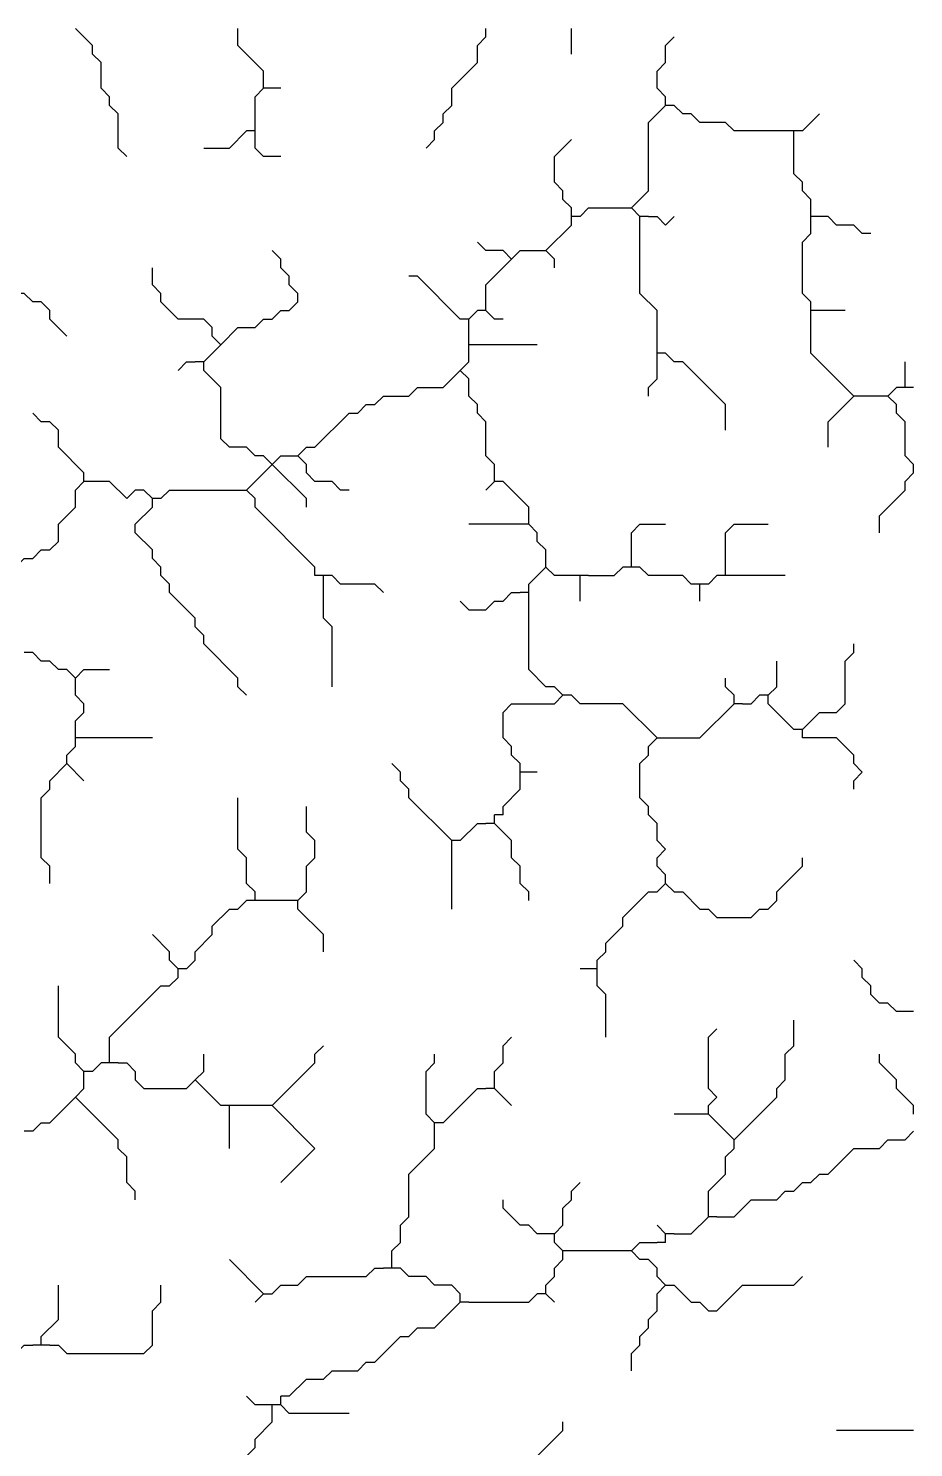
# Model space of a CAD drawing. Header units: inches. Extents: x 450284 to 463844, y 7386033 to 7399827.
# Drawn here: x 460813 to 463844, y 7394966 to 7399827 of the extents above; entities that cross this region are included whole.
import ezdxf

# ---------------------------------------------------------------- set-up
doc = ezdxf.new("R2010")
doc.units = ezdxf.units.IN
doc.header["$MEASUREMENT"] = 0

msp = doc.modelspace()

# ---------------------------------------------------------------- linework, layer by layer
for points in [[(461149.7, 7399388.1), (461120.4, 7399417.4), (461120.4, 7399534.6), (461091.1, 7399563.8), (461091.1, 7399593.1), (461061.8, 7399622.4), (461061.8, 7399710.3), (461032.5, 7399739.6), (461032.5, 7399768.9), (460973.9, 7399827.4)], [(461618.3, 7399651.7), (461618.3, 7399681), (461530.4, 7399768.9), (461530.4, 7399827.4)], [(462174.7, 7399417.4), (462204, 7399446.7), (462204, 7399476), (462233.3, 7399505.3), (462233.3, 7399534.6), (462262.6, 7399563.8), (462262.6, 7399622.4), (462350.4, 7399710.3), (462350.4, 7399768.9), (462379.7, 7399798.1), (462379.7, 7399827.4)], [(462672.6, 7399739.6), (462672.6, 7399827.4)], [(462994.8, 7399593.1), (462965.5, 7399622.4), (462965.5, 7399681), (462994.8, 7399710.3), (462994.8, 7399768.9), (463024, 7399798.1)], [(461589, 7399505.3), (461589, 7399593.1), (461618.3, 7399622.4)], [(461618.3, 7399622.4), (461618.3, 7399651.7)], [(461647.6, 7399622.4), (461618.3, 7399622.4)], [(461676.8, 7399622.4), (461647.6, 7399622.4)], [(462877.6, 7399212.4), (462936.2, 7399271), (462936.2, 7399505.3), (462994.8, 7399563.8)], [(462994.8, 7399563.8), (462994.8, 7399593.1)], [(463024, 7399563.8), (462994.8, 7399563.8)], [(463404.8, 7399476), (463229.1, 7399476), (463199.8, 7399505.3), (463111.9, 7399505.3), (463082.6, 7399534.6), (463053.3, 7399534.6), (463024, 7399563.8)], [(463463.4, 7399476), (463521.9, 7399534.6)], [(461413.3, 7399417.4), (461501.1, 7399417.4), (461559.7, 7399476)], [(461589, 7399476), (461559.7, 7399476)], [(461589, 7399476), (461589, 7399505.3)], [(461589, 7399446.7), (461589, 7399476)], [(463434.1, 7399476), (463404.8, 7399476)], [(463463.4, 7399476), (463434.1, 7399476)], [(463434.1, 7399446.7), (463434.1, 7399476)], [(461676.8, 7399388.1), (461618.3, 7399388.1), (461589, 7399417.4), (461589, 7399446.7)], [(462672.6, 7399212.4), (462643.3, 7399241.7), (462643.3, 7399271), (462614, 7399300.3), (462614, 7399388.1), (462672.6, 7399446.7)], [(463492.6, 7399212.4), (463492.6, 7399241.7), (463463.4, 7399271), (463463.4, 7399300.3), (463434.1, 7399329.5), (463434.1, 7399446.7)], [(462672.6, 7399183.1), (462672.6, 7399212.4)], [(462701.9, 7399183.1), (462672.6, 7399183.1)], [(462672.6, 7399153.8), (462672.6, 7399183.1)], [(462701.9, 7399183.1), (462731.2, 7399212.4), (462877.6, 7399212.4)], [(462906.9, 7399183.1), (462877.6, 7399212.4)], [(462936.2, 7399183.1), (462906.9, 7399183.1)], [(462906.9, 7399153.8), (462906.9, 7399183.1)], [(462936.2, 7399183.1), (462965.5, 7399183.1), (462994.8, 7399153.8), (463024, 7399183.1)], [(463492.6, 7399183.1), (463492.6, 7399212.4)], [(463521.9, 7399183.1), (463492.6, 7399183.1)], [(463492.6, 7399153.8), (463492.6, 7399183.1)], [(463697.7, 7399124.5), (463668.4, 7399124.5), (463639.1, 7399153.8), (463580.5, 7399153.8), (463551.2, 7399183.1), (463521.9, 7399183.1)], [(462584.7, 7399066), (462672.6, 7399153.8)], [(462965.5, 7398743.8), (462965.5, 7398861), (462906.9, 7398919.5), (462906.9, 7399153.8)], [(463492.6, 7398890.2), (463463.4, 7398919.5), (463463.4, 7399095.2), (463492.6, 7399124.5), (463492.6, 7399153.8)], [(462467.6, 7399036.7), (462438.3, 7399066), (462379.7, 7399066), (462350.4, 7399095.2)], [(461471.8, 7398743.8), (461530.4, 7398802.4), (461589, 7398802.4), (461618.3, 7398831.7), (461647.6, 7398831.7), (461676.8, 7398861), (461706.1, 7398861), (461735.4, 7398890.2), (461735.4, 7398919.5), (461706.1, 7398948.8), (461706.1, 7398978.1), (461676.8, 7399007.4), (461676.8, 7399036.7), (461647.6, 7399066)], [(462379.7, 7398890.2), (462379.7, 7398948.8), (462467.6, 7399036.7)], [(462467.6, 7399036.7), (462496.9, 7399066), (462584.7, 7399066)], [(462614, 7399007.4), (462614, 7399036.7), (462584.7, 7399066)], [(461471.8, 7398743.8), (461442.5, 7398773.1), (461442.5, 7398802.4), (461413.3, 7398831.7), (461325.4, 7398831.7), (461266.8, 7398890.2), (461266.8, 7398919.5), (461237.5, 7398948.8), (461237.5, 7399007.4)], [(462291.9, 7398831.7), (462145.4, 7398978.1), (462116.1, 7398978.1)], [(460944.7, 7398773.1), (460886.1, 7398831.7), (460886.1, 7398861), (460856.8, 7398890.2), (460827.5, 7398890.2), (460798.2, 7398919.5), (460476.1, 7398919.5)], [(462379.7, 7398861), (462379.7, 7398890.2)], [(463492.6, 7398861), (463492.6, 7398890.2)], [(462321.2, 7398831.7), (462350.4, 7398861)], [(462379.7, 7398861), (462350.4, 7398861)], [(462438.3, 7398831.7), (462409, 7398831.7), (462379.7, 7398861)], [(463521.9, 7398861), (463492.6, 7398861)], [(463492.6, 7398831.7), (463492.6, 7398861)], [(463609.8, 7398861), (463521.9, 7398861)], [(462321.2, 7398831.7), (462291.9, 7398831.7)], [(462321.2, 7398802.4), (462321.2, 7398831.7)], [(462321.2, 7398773.1), (462321.2, 7398802.4)], [(463639.1, 7398568.1), (463492.6, 7398714.5), (463492.6, 7398831.7)], [(461413.3, 7398685.2), (461471.8, 7398743.8)], [(462321.2, 7398743.8), (462321.2, 7398773.1)], [(462350.4, 7398743.8), (462321.2, 7398743.8)], [(462321.2, 7398714.5), (462321.2, 7398743.8)], [(462555.5, 7398743.8), (462350.4, 7398743.8)], [(462965.5, 7398714.5), (462965.5, 7398743.8)], [(462291.9, 7398655.9), (462321.2, 7398685.2), (462321.2, 7398714.5)], [(462994.8, 7398714.5), (462965.5, 7398714.5)], [(462965.5, 7398685.2), (462965.5, 7398714.5)], [(463199.8, 7398450.9), (463199.8, 7398538.8), (463053.3, 7398685.2), (463024, 7398685.2), (462994.8, 7398714.5)], [(461325.4, 7398655.9), (461354.7, 7398685.2), (461384, 7398685.2)], [(461413.3, 7398685.2), (461384, 7398685.2)], [(461413.3, 7398655.9), (461413.3, 7398685.2)], [(461647.6, 7398333.8), (461618.3, 7398363.1), (461589, 7398363.1), (461559.7, 7398392.4), (461501.1, 7398392.4), (461471.8, 7398421.6), (461471.8, 7398597.4), (461413.3, 7398655.9)], [(461735.4, 7398363.1), (461764.7, 7398392.4), (461794, 7398392.4), (461911.1, 7398509.5), (461940.4, 7398509.5), (461969.7, 7398538.8), (461999, 7398538.8), (462028.3, 7398568.1), (462116.1, 7398568.1), (462145.4, 7398597.4), (462233.3, 7398597.4), (462291.9, 7398655.9)], [(462409, 7398304.5), (462409, 7398333.8), (462379.7, 7398363.1), (462379.7, 7398480.2), (462350.4, 7398509.5), (462350.4, 7398538.8), (462321.2, 7398568.1), (462321.2, 7398626.7), (462291.9, 7398655.9)], [(462936.2, 7398568.1), (462936.2, 7398597.4), (462965.5, 7398626.7), (462965.5, 7398685.2)], [(463814.8, 7398626.7), (463814.8, 7398685.2)], [(463756.2, 7398568.1), (463785.5, 7398597.4)], [(463814.8, 7398597.4), (463785.5, 7398597.4)], [(463814.8, 7398597.4), (463814.8, 7398626.7)], [(463844.1, 7398597.4), (463814.8, 7398597.4)], [(463551.2, 7398392.4), (463551.2, 7398480.2), (463639.1, 7398568.1)], [(463756.2, 7398568.1), (463639.1, 7398568.1)], [(463726.9, 7398099.5), (463726.9, 7398158.1), (463814.8, 7398245.9), (463814.8, 7398275.2), (463844.1, 7398304.5), (463844.1, 7398333.8), (463814.8, 7398363.1), (463814.8, 7398480.2), (463785.5, 7398509.5), (463785.5, 7398538.8), (463756.2, 7398568.1)], [(461003.2, 7398304.5), (460915.4, 7398392.4), (460915.4, 7398450.9), (460886.1, 7398480.2), (460856.8, 7398480.2), (460827.5, 7398509.5)], [(461647.6, 7398333.8), (461676.8, 7398363.1), (461735.4, 7398363.1)], [(461911.1, 7398245.9), (461881.8, 7398245.9), (461852.6, 7398275.2), (461794, 7398275.2), (461764.7, 7398304.5), (461764.7, 7398333.8), (461735.4, 7398363.1)], [(461003.2, 7398275.2), (461003.2, 7398304.5)], [(461559.7, 7398245.9), (461647.6, 7398333.8)], [(461764.7, 7398187.3), (461764.7, 7398216.6), (461647.6, 7398333.8)], [(462409, 7398275.2), (462409, 7398304.5)], [(460768.9, 7397982.3), (460798.2, 7398011.6), (460827.5, 7398011.6), (460856.8, 7398040.9), (460886.1, 7398040.9), (460915.4, 7398070.2), (460915.4, 7398128.8), (460973.9, 7398187.3), (460973.9, 7398245.9), (461003.2, 7398275.2)], [(461032.5, 7398275.2), (461003.2, 7398275.2)], [(461237.5, 7398216.6), (461208.2, 7398245.9), (461179, 7398245.9), (461149.7, 7398216.6), (461091.1, 7398275.2), (461032.5, 7398275.2)], [(462379.7, 7398245.9), (462409, 7398275.2)], [(462438.3, 7398275.2), (462409, 7398275.2)], [(462526.2, 7398158.1), (462526.2, 7398187.3), (462438.3, 7398275.2)], [(461266.8, 7398216.6), (461237.5, 7398216.6)], [(461237.5, 7398187.3), (461237.5, 7398216.6)], [(461266.8, 7398216.6), (461296.1, 7398245.9), (461559.7, 7398245.9)], [(461794, 7397982.3), (461589, 7398187.3), (461589, 7398216.6), (461559.7, 7398245.9)], [(461559.7, 7397543), (461530.4, 7397572.3), (461530.4, 7397601.6), (461413.3, 7397718.8), (461413.3, 7397748), (461384, 7397777.3), (461384, 7397806.6), (461296.1, 7397894.5), (461296.1, 7397923.8), (461266.8, 7397953), (461266.8, 7397982.3), (461237.5, 7398011.6), (461237.5, 7398040.9), (461179, 7398099.5), (461179, 7398128.8), (461237.5, 7398187.3)], [(462526.2, 7398128.8), (462526.2, 7398158.1)], [(462496.9, 7398128.8), (462321.2, 7398128.8)], [(462526.2, 7398128.8), (462496.9, 7398128.8)], [(462584.7, 7397982.3), (462584.7, 7398040.9), (462555.5, 7398070.2), (462555.5, 7398099.5), (462526.2, 7398128.8)], [(462877.6, 7398011.6), (462877.6, 7398099.5), (462906.9, 7398128.8), (462994.8, 7398128.8)], [(463199.8, 7397982.3), (463199.8, 7398099.5), (463229.1, 7398128.8), (463346.2, 7398128.8)], [(462877.6, 7397982.3), (462877.6, 7398011.6)], [(461794, 7397953), (461794, 7397982.3)], [(462526.2, 7397923.8), (462584.7, 7397982.3)], [(462672.6, 7397953), (462614, 7397953), (462584.7, 7397982.3)], [(462731.2, 7397953), (462819, 7397953), (462848.3, 7397982.3)], [(462877.6, 7397982.3), (462848.3, 7397982.3)], [(462906.9, 7397982.3), (462877.6, 7397982.3)], [(463082.6, 7397923.8), (463053.3, 7397953), (462936.2, 7397953), (462906.9, 7397982.3)], [(463199.8, 7397953), (463199.8, 7397982.3)], [(461823.3, 7397953), (461794, 7397953)], [(461852.6, 7397953), (461823.3, 7397953)], [(461823.3, 7397923.8), (461823.3, 7397953)], [(461852.6, 7397572.3), (461852.6, 7397777.3), (461823.3, 7397806.6), (461823.3, 7397923.8)], [(462028.3, 7397894.5), (461999, 7397923.8), (461881.8, 7397923.8), (461852.6, 7397953)], [(462526.2, 7397894.5), (462526.2, 7397923.8)], [(462701.9, 7397953), (462672.6, 7397953)], [(462731.2, 7397953), (462701.9, 7397953)], [(462701.9, 7397923.8), (462701.9, 7397953)], [(462701.9, 7397865.2), (462701.9, 7397923.8)], [(463111.9, 7397923.8), (463082.6, 7397923.8)], [(463141.2, 7397923.8), (463111.9, 7397923.8)], [(463111.9, 7397894.5), (463111.9, 7397923.8)], [(463141.2, 7397923.8), (463170.5, 7397953)], [(463199.8, 7397953), (463170.5, 7397953)], [(463229.1, 7397953), (463199.8, 7397953)], [(463404.8, 7397953), (463229.1, 7397953)], [(462291.9, 7397865.2), (462321.2, 7397835.9), (462379.7, 7397835.9), (462409, 7397865.2), (462438.3, 7397865.2), (462467.6, 7397894.5), (462496.9, 7397894.5)], [(462526.2, 7397894.5), (462496.9, 7397894.5)], [(462526.2, 7397865.2), (462526.2, 7397894.5)], [(462643.3, 7397543), (462614, 7397572.3), (462584.7, 7397572.3), (462526.2, 7397630.9), (462526.2, 7397865.2)], [(463111.9, 7397865.2), (463111.9, 7397894.5)], [(463463.4, 7397425.9), (463521.9, 7397484.5), (463580.5, 7397484.5), (463609.8, 7397513.7), (463609.8, 7397660.2), (463639.1, 7397689.5), (463639.1, 7397718.8)], [(460827.5, 7397689.5), (460798.2, 7397689.5)], [(460973.9, 7397601.6), (460944.7, 7397630.9), (460915.4, 7397630.9), (460886.1, 7397660.2), (460856.8, 7397660.2), (460827.5, 7397689.5)], [(460973.9, 7397601.6), (461003.2, 7397630.9), (461091.1, 7397630.9)], [(463346.2, 7397543), (463375.5, 7397572.3), (463375.5, 7397660.2)], [(460973.9, 7397425.9), (460973.9, 7397455.2), (461003.2, 7397484.5), (461003.2, 7397513.7), (460973.9, 7397543), (460973.9, 7397601.6)], [(463229.1, 7397543), (463199.8, 7397572.3), (463199.8, 7397601.6)], [(462496.9, 7397308.7), (462467.6, 7397338), (462467.6, 7397367.3), (462438.3, 7397396.6), (462438.3, 7397484.5), (462467.6, 7397513.7), (462614, 7397513.7), (462643.3, 7397543)], [(462965.5, 7397396.6), (462848.3, 7397513.7), (462701.9, 7397513.7), (462672.6, 7397543), (462643.3, 7397543)], [(463229.1, 7397513.7), (463229.1, 7397543)], [(463258.3, 7397513.7), (463287.6, 7397513.7), (463316.9, 7397543)], [(463346.2, 7397543), (463316.9, 7397543)], [(463346.2, 7397513.7), (463346.2, 7397543)], [(462965.5, 7397396.6), (463111.9, 7397396.6), (463229.1, 7397513.7)], [(463258.3, 7397513.7), (463229.1, 7397513.7)], [(463434.1, 7397425.9), (463346.2, 7397513.7)], [(460973.9, 7397396.6), (460973.9, 7397425.9)], [(463463.4, 7397425.9), (463434.1, 7397425.9)], [(463463.4, 7397396.6), (463463.4, 7397425.9)], [(461003.2, 7397396.6), (460973.9, 7397396.6)], [(460973.9, 7397367.3), (460973.9, 7397396.6)], [(461237.5, 7397396.6), (461003.2, 7397396.6)], [(462994.8, 7396898.7), (462994.8, 7396928), (462965.5, 7396957.3), (462965.5, 7396986.6), (462994.8, 7397015.9), (462965.5, 7397045.1), (462965.5, 7397103.7), (462936.2, 7397133), (462936.2, 7397162.3), (462906.9, 7397191.6), (462906.9, 7397308.7), (462936.2, 7397338), (462936.2, 7397367.3), (462965.5, 7397396.6)], [(463492.6, 7397396.6), (463463.4, 7397396.6)], [(463639.1, 7397220.9), (463639.1, 7397250.2), (463668.4, 7397279.4), (463639.1, 7397308.7), (463639.1, 7397338), (463580.5, 7397396.6), (463492.6, 7397396.6)], [(460944.7, 7397308.7), (460944.7, 7397338), (460973.9, 7397367.3)], [(460886.1, 7396898.7), (460886.1, 7396957.3), (460856.8, 7396986.6), (460856.8, 7397191.6), (460886.1, 7397220.9), (460886.1, 7397250.2), (460944.7, 7397308.7)], [(461003.2, 7397250.2), (460944.7, 7397308.7)], [(462262.6, 7397045.1), (462116.1, 7397191.6), (462116.1, 7397220.9), (462086.9, 7397250.2), (462086.9, 7397279.4), (462057.6, 7397308.7)], [(462496.9, 7397279.4), (462496.9, 7397308.7)], [(462526.2, 7397279.4), (462496.9, 7397279.4)], [(462496.9, 7397250.2), (462496.9, 7397279.4)], [(462555.5, 7397279.4), (462526.2, 7397279.4)], [(462438.3, 7397162.3), (462496.9, 7397220.9), (462496.9, 7397250.2)], [(461589, 7396869.4), (461559.7, 7396898.7), (461559.7, 7396986.6), (461530.4, 7397015.9), (461530.4, 7397191.6)], [(461735.4, 7396840.1), (461764.7, 7396869.4), (461764.7, 7396957.3), (461794, 7396986.6), (461794, 7397045.1), (461764.7, 7397074.4), (461764.7, 7397162.3)], [(462438.3, 7397133), (462409, 7397133)], [(462409, 7397103.7), (462409, 7397133)], [(462438.3, 7397133), (462438.3, 7397162.3)], [(462291.9, 7397045.1), (462350.4, 7397103.7), (462379.7, 7397103.7)], [(462409, 7397103.7), (462379.7, 7397103.7)], [(462526.2, 7396840.1), (462526.2, 7396869.4), (462496.9, 7396898.7), (462496.9, 7396957.3), (462467.6, 7396986.6), (462467.6, 7397045.1), (462409, 7397103.7)], [(462291.9, 7397045.1), (462262.6, 7397045.1)], [(462262.6, 7397015.9), (462262.6, 7397045.1)], [(462262.6, 7396810.8), (462262.6, 7397015.9)], [(462994.8, 7396898.7), (463024, 7396869.4), (463053.3, 7396869.4), (463111.9, 7396810.8), (463141.2, 7396810.8), (463170.5, 7396781.6), (463287.6, 7396781.6), (463316.9, 7396810.8), (463346.2, 7396810.8), (463375.5, 7396840.1), (463375.5, 7396869.4), (463463.4, 7396957.3), (463463.4, 7396986.6)], [(462760.5, 7396635.1), (462789.8, 7396664.4), (462789.8, 7396693.7), (462848.3, 7396752.3), (462848.3, 7396781.6), (462936.2, 7396869.4), (462965.5, 7396869.4), (462994.8, 7396898.7)], [(461354.7, 7396605.8), (461384, 7396635.1), (461384, 7396664.4), (461442.5, 7396723), (461442.5, 7396752.3), (461501.1, 7396810.8), (461530.4, 7396810.8), (461559.7, 7396840.1)], [(461589, 7396840.1), (461559.7, 7396840.1)], [(461589, 7396840.1), (461589, 7396869.4)], [(461618.3, 7396840.1), (461589, 7396840.1)], [(461706.1, 7396840.1), (461618.3, 7396840.1)], [(461735.4, 7396840.1), (461706.1, 7396840.1)], [(461735.4, 7396810.8), (461735.4, 7396840.1)], [(461823.3, 7396664.4), (461823.3, 7396723), (461735.4, 7396810.8)], [(461325.4, 7396605.8), (461296.1, 7396635.1), (461296.1, 7396664.4), (461237.5, 7396723)], [(461354.7, 7396605.8), (461325.4, 7396605.8)], [(461325.4, 7396576.6), (461325.4, 7396605.8)], [(462731.2, 7396605.8), (462701.9, 7396605.8)], [(462760.5, 7396605.8), (462731.2, 7396605.8)], [(462760.5, 7396605.8), (462760.5, 7396635.1)], [(462760.5, 7396576.6), (462760.5, 7396605.8)], [(463844.1, 7396459.4), (463785.5, 7396459.4), (463756.2, 7396488.7), (463726.9, 7396488.7), (463697.7, 7396518), (463697.7, 7396547.3), (463668.4, 7396576.6), (463668.4, 7396605.8), (463639.1, 7396635.1)], [(461091.1, 7396313), (461091.1, 7396371.5), (461266.8, 7396547.3), (461296.1, 7396547.3), (461325.4, 7396576.6)], [(462789.8, 7396371.5), (462789.8, 7396518), (462760.5, 7396547.3), (462760.5, 7396576.6)], [(461003.2, 7396254.4), (460973.9, 7396283.7), (460973.9, 7396313), (460915.4, 7396371.5), (460915.4, 7396547.3)], [(463229.1, 7396020.1), (463375.5, 7396166.5), (463375.5, 7396195.8), (463404.8, 7396225.1), (463404.8, 7396313), (463434.1, 7396342.3), (463434.1, 7396430.1)], [(462409, 7396225.1), (462409, 7396254.4), (462438.3, 7396283.7), (462438.3, 7396342.3), (462467.6, 7396371.5)], [(463141.2, 7396137.2), (463170.5, 7396166.5), (463141.2, 7396195.8), (463141.2, 7396371.5), (463170.5, 7396400.8)], [(461091.1, 7396283.7), (461091.1, 7396313)], [(461384, 7396225.1), (461413.3, 7396254.4), (461413.3, 7396313)], [(461647.6, 7396137.2), (461794, 7396283.7), (461794, 7396313), (461823.3, 7396342.3)], [(462204, 7396078.7), (462174.7, 7396108), (462174.7, 7396254.4), (462204, 7396283.7), (462204, 7396313)], [(463844.1, 7396108), (463844.1, 7396137.2), (463785.5, 7396195.8), (463785.5, 7396225.1), (463726.9, 7396283.7), (463726.9, 7396313)], [(461032.5, 7396254.4), (461061.8, 7396283.7)], [(461091.1, 7396283.7), (461061.8, 7396283.7)], [(461120.4, 7396283.7), (461091.1, 7396283.7)], [(461120.4, 7396283.7), (461149.7, 7396283.7), (461179, 7396254.4), (461179, 7396225.1), (461208.2, 7396195.8), (461354.7, 7396195.8), (461384, 7396225.1)], [(460973.9, 7396166.5), (461003.2, 7396195.8), (461003.2, 7396225.1)], [(461032.5, 7396254.4), (461003.2, 7396254.4)], [(461003.2, 7396225.1), (461003.2, 7396254.4)], [(461471.8, 7396137.2), (461384, 7396225.1)], [(462409, 7396195.8), (462409, 7396225.1)], [(460827.5, 7396049.4), (460856.8, 7396078.7), (460886.1, 7396078.7), (460973.9, 7396166.5)], [(461179, 7395815.1), (461179, 7395844.4), (461149.7, 7395873.7), (461149.7, 7395961.5), (461120.4, 7395990.8), (461120.4, 7396020.1), (460973.9, 7396166.5)], [(462233.3, 7396078.7), (462350.4, 7396195.8), (462379.7, 7396195.8)], [(462409, 7396195.8), (462379.7, 7396195.8)], [(462467.6, 7396137.2), (462409, 7396195.8)], [(461501.1, 7396137.2), (461471.8, 7396137.2)], [(461530.4, 7396137.2), (461501.1, 7396137.2)], [(461501.1, 7396108), (461501.1, 7396137.2)], [(461647.6, 7396137.2), (461530.4, 7396137.2)], [(461676.8, 7395873.7), (461794, 7395990.8), (461647.6, 7396137.2)], [(463141.2, 7396108), (463141.2, 7396137.2)], [(461501.1, 7395990.8), (461501.1, 7396108)], [(462233.3, 7396078.7), (462204, 7396078.7)], [(462204, 7396049.4), (462204, 7396078.7)], [(463111.9, 7396108), (463024, 7396108)], [(463141.2, 7396108), (463111.9, 7396108)], [(463229.1, 7396020.1), (463141.2, 7396108)], [(460827.5, 7396049.4), (460798.2, 7396049.4)], [(462057.6, 7395610.1), (462057.6, 7395639.4), (462086.9, 7395668.6), (462086.9, 7395727.2), (462116.1, 7395756.5), (462116.1, 7395902.9), (462204, 7395990.8), (462204, 7396049.4)], [(463141.2, 7395785.8), (463141.2, 7395844.4), (463199.8, 7395902.9), (463199.8, 7395961.5), (463229.1, 7395990.8), (463229.1, 7396020.1)], [(463170.5, 7395756.5), (463229.1, 7395756.5), (463287.6, 7395815.1), (463375.5, 7395815.1), (463404.8, 7395844.4), (463434.1, 7395844.4), (463463.4, 7395873.7), (463492.6, 7395873.7), (463521.9, 7395902.9), (463551.2, 7395902.9), (463639.1, 7395990.8), (463726.9, 7395990.8), (463756.2, 7396020.1), (463814.8, 7396020.1), (463844.1, 7396049.4)], [(462614, 7395697.9), (462643.3, 7395727.2), (462643.3, 7395785.8), (462672.6, 7395815.1), (462672.6, 7395844.4), (462701.9, 7395873.7)], [(462584.7, 7395697.9), (462555.5, 7395697.9), (462526.2, 7395727.2), (462496.9, 7395727.2), (462438.3, 7395785.8), (462438.3, 7395815.1)], [(463141.2, 7395756.5), (463141.2, 7395785.8)], [(462994.8, 7395697.9), (462965.5, 7395727.2)], [(463024, 7395697.9), (463082.6, 7395697.9), (463141.2, 7395756.5)], [(463170.5, 7395756.5), (463141.2, 7395756.5)], [(462614, 7395697.9), (462584.7, 7395697.9)], [(462614, 7395668.6), (462614, 7395697.9)], [(463024, 7395697.9), (462994.8, 7395697.9)], [(462994.8, 7395668.6), (462994.8, 7395697.9)], [(462643.3, 7395639.4), (462614, 7395668.6)], [(462672.6, 7395639.4), (462643.3, 7395639.4)], [(462643.3, 7395610.1), (462643.3, 7395639.4)], [(462877.6, 7395639.4), (462672.6, 7395639.4)], [(462877.6, 7395639.4), (462906.9, 7395668.6), (462965.5, 7395668.6)], [(462994.8, 7395522.2), (462965.5, 7395551.5), (462965.5, 7395580.8), (462936.2, 7395610.1), (462906.9, 7395610.1), (462877.6, 7395639.4)], [(462994.8, 7395668.6), (462965.5, 7395668.6)], [(461618.3, 7395492.9), (461501.1, 7395610.1)], [(461618.3, 7395492.9), (461647.6, 7395492.9), (461676.8, 7395522.2), (461735.4, 7395522.2), (461764.7, 7395551.5), (461969.7, 7395551.5), (461999, 7395580.8), (462028.3, 7395580.8)], [(462057.6, 7395580.8), (462028.3, 7395580.8)], [(462057.6, 7395580.8), (462057.6, 7395610.1)], [(462086.9, 7395580.8), (462057.6, 7395580.8)], [(462291.9, 7395492.9), (462262.6, 7395522.2), (462204, 7395522.2), (462174.7, 7395551.5), (462116.1, 7395551.5), (462086.9, 7395580.8)], [(462584.7, 7395522.2), (462614, 7395551.5), (462614, 7395580.8), (462643.3, 7395610.1)], [(462994.8, 7395522.2), (463024, 7395522.2), (463082.6, 7395463.6), (463111.9, 7395463.6), (463141.2, 7395434.4), (463170.5, 7395434.4), (463258.3, 7395522.2), (463434.1, 7395522.2), (463463.4, 7395551.5)], [(460856.8, 7395346.5), (460915.4, 7395405.1), (460915.4, 7395522.2)], [(460886.1, 7395317.2), (460915.4, 7395317.2), (460944.7, 7395287.9), (461208.2, 7395287.9), (461237.5, 7395317.2), (461237.5, 7395434.4), (461266.8, 7395463.6), (461266.8, 7395522.2)], [(461589, 7395463.6), (461618.3, 7395492.9)], [(462291.9, 7395463.6), (462291.9, 7395492.9)], [(462321.2, 7395463.6), (462526.2, 7395463.6), (462555.5, 7395492.9)], [(462584.7, 7395492.9), (462555.5, 7395492.9)], [(462584.7, 7395492.9), (462584.7, 7395522.2)], [(462614, 7395463.6), (462584.7, 7395492.9)], [(462877.6, 7395229.3), (462877.6, 7395287.9), (462906.9, 7395317.2), (462906.9, 7395346.5), (462936.2, 7395375.8), (462936.2, 7395405.1), (462965.5, 7395434.4), (462965.5, 7395492.9), (462994.8, 7395522.2)], [(461706.1, 7395141.5), (461764.7, 7395200.1), (461823.3, 7395200.1), (461852.6, 7395229.3), (461940.4, 7395229.3), (461969.7, 7395258.6), (461999, 7395258.6), (462086.9, 7395346.5), (462116.1, 7395346.5), (462145.4, 7395375.8), (462204, 7395375.8), (462291.9, 7395463.6)], [(462321.2, 7395463.6), (462291.9, 7395463.6)], [(460856.8, 7395317.2), (460856.8, 7395346.5)], [(460563.9, 7395258.6), (460622.5, 7395258.6), (460651.8, 7395287.9), (460768.9, 7395287.9), (460798.2, 7395317.2), (460827.5, 7395317.2)], [(460856.8, 7395317.2), (460827.5, 7395317.2)], [(460886.1, 7395317.2), (460856.8, 7395317.2)], [(461618.3, 7395112.2), (461589, 7395112.2), (461559.7, 7395141.5)], [(461706.1, 7395141.5), (461676.8, 7395141.5)], [(461676.8, 7395112.2), (461676.8, 7395141.5)], [(461647.6, 7395112.2), (461618.3, 7395112.2)], [(461676.8, 7395112.2), (461647.6, 7395112.2)], [(461647.6, 7395082.9), (461647.6, 7395112.2)], [(461911.1, 7395082.9), (461706.1, 7395082.9), (461676.8, 7395112.2)], [(461354.7, 7394731.5), (461589, 7394965.8), (461589, 7394995), (461647.6, 7395053.6), (461647.6, 7395082.9)], [(462438.3, 7394819.3), (462643.3, 7395024.3), (462643.3, 7395053.6)], [(463844.1, 7395024.3), (463580.5, 7395024.3)]]:
    msp.add_lwpolyline(points)

doc.saveas('drawing.dxf')
